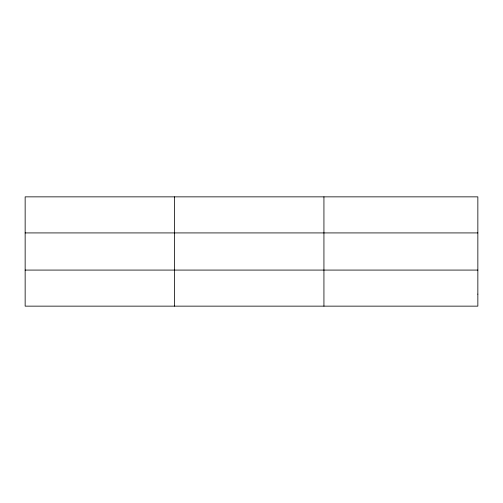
<?xml version="1.0" encoding="UTF-8"?>
<svg xmlns="http://www.w3.org/2000/svg" width="503" height="503" viewBox="0 0 503 503"><rect width="100%" height="100%" fill="white"/><g stroke="black" fill="none" stroke-linecap="round" stroke-linejoin="round"><path stroke-width="0.75" d="M174.541 196.855L174.541 306.145M323.932 196.855L323.932 306.145M25.15 232.92L477.85 232.92M25.15 270.08L477.85 270.08M477.85 294.123L477.85 306.145L25.15 306.145L25.15 196.855L477.85 196.855L477.85 294.123"/></g></svg>
